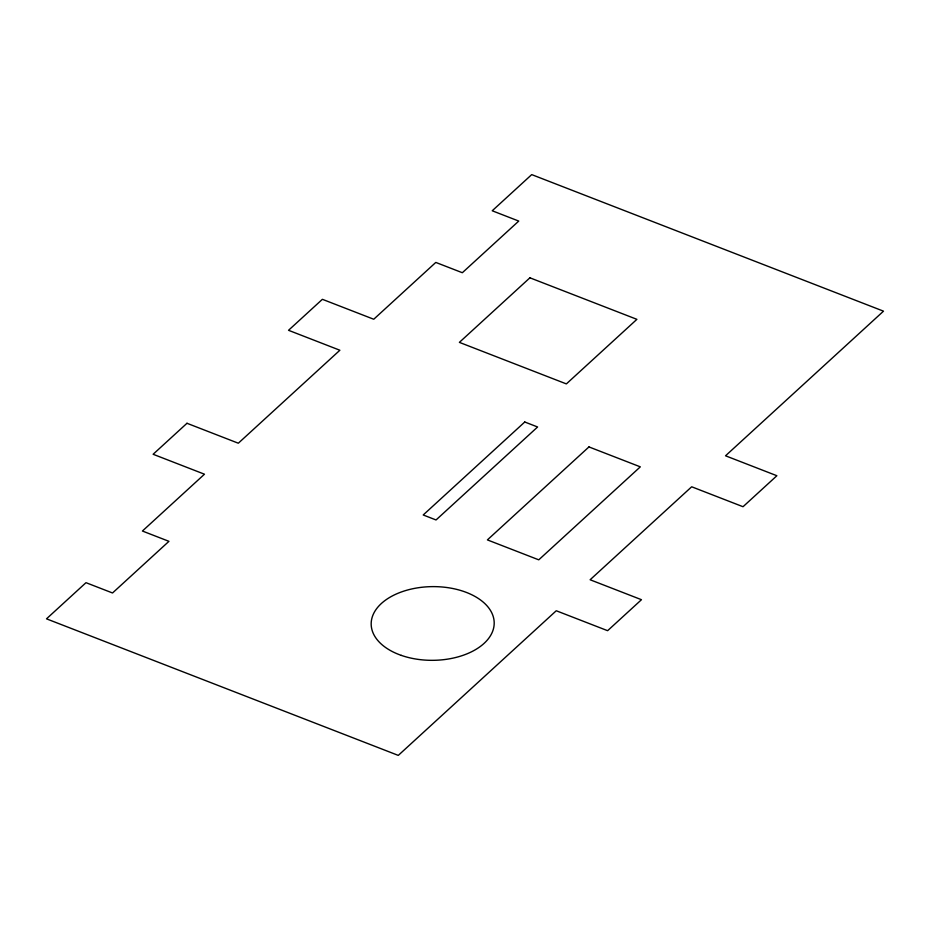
<?xml version="1.0" encoding="UTF-8"?>
<svg xmlns="http://www.w3.org/2000/svg" width="930" height="930" viewBox="0 0 930 930"><rect width="100%" height="100%" fill="white"/><g stroke="black" fill="none" stroke-linecap="round" stroke-linejoin="round"><path stroke-width="1.4" d="M186.977 423.278L153.125 454.27L204.472 474.207L142.418 531.03L168.946 541.33L112.53 592.98L85.99 582.68L46.5 618.834L398.284 755.393L556.256 610.754L607.615 630.691L641.467 599.699L590.12 579.762L691.676 486.785L743.024 506.722L776.875 475.73L725.528 455.793L883.5 311.166L531.716 174.607L492.226 210.773L518.754 221.073L462.338 272.723L435.798 262.423L373.744 319.246L322.385 299.309L288.533 330.301L339.88 350.238L238.324 443.215L186.977 423.278M529.914 277.803L459.385 342.368L566.37 383.904L636.899 319.339L529.914 277.803M524.764 421.999L423.208 514.976L436.042 519.963L537.61 426.986L524.764 421.999M588.957 446.923L487.401 539.9L538.761 559.837L640.317 466.848L588.957 446.923M401.307 655.383A61.508 36.851 -0.6 0 0 494.19 623.484A61.508 36.851 -0.6 0 0 402.55 591.55A61.508 36.851 -0.6 0 0 401.307 655.383"/></g></svg>
